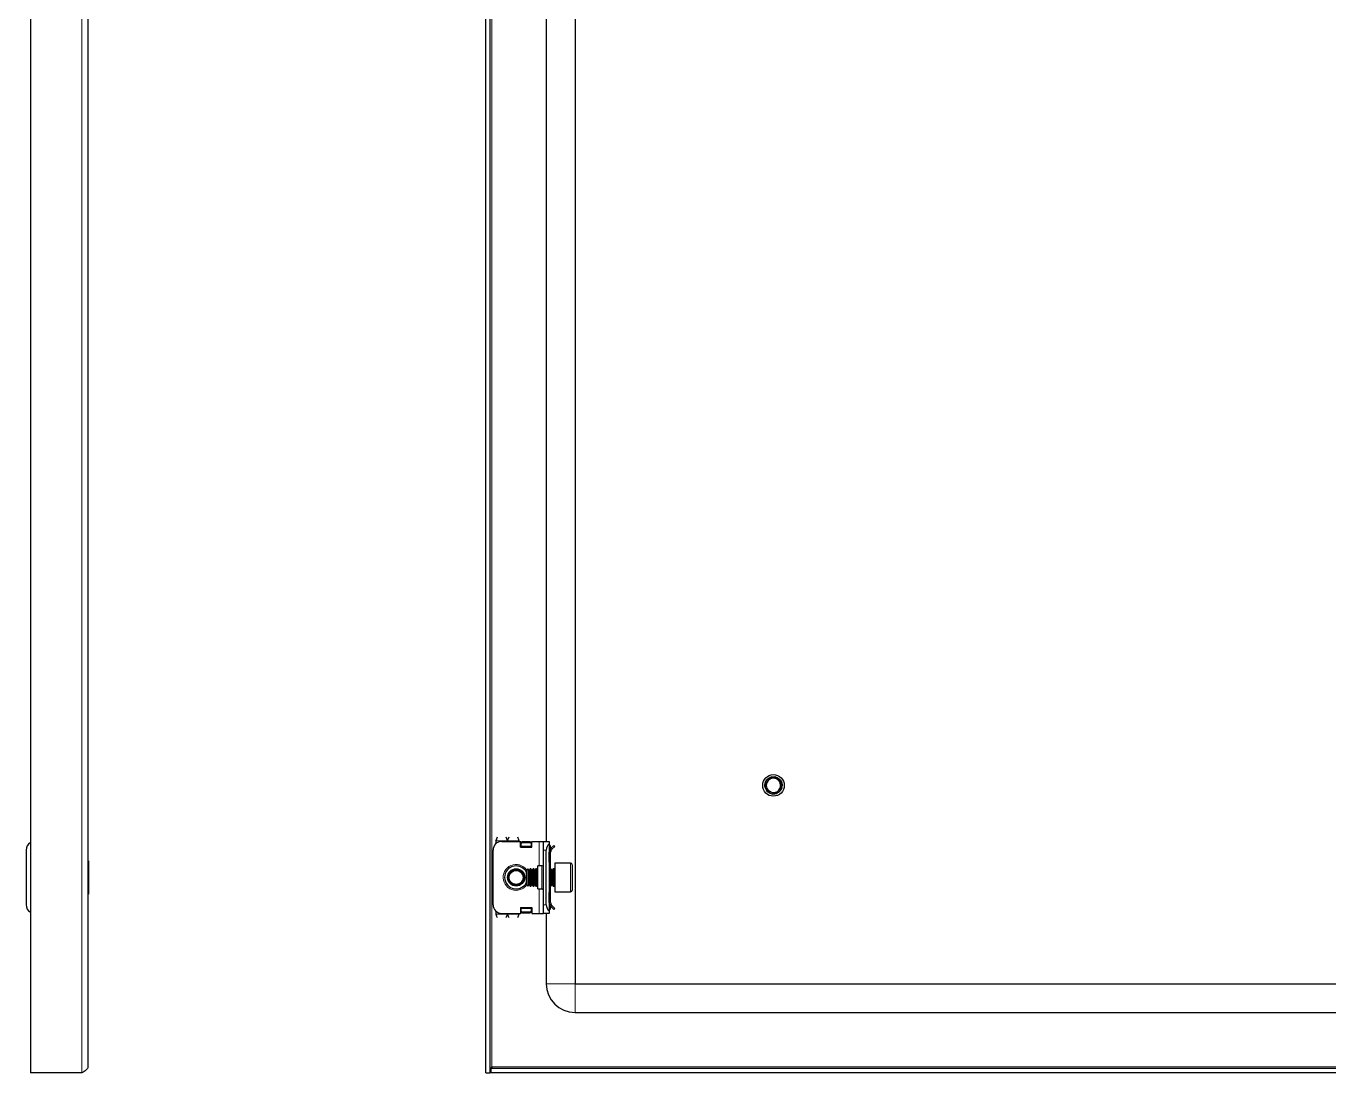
# Model space of a CAD drawing. Header units: millimetres. Extents: x -263 to 1659, y -517 to 1061.
# Drawn here: x 753.1 to 1206.2, y -397.6 to -33.5 of the extents above; entities that cross this region are included whole.
import ezdxf

# ---------------------------------------------------------------- set-up
doc = ezdxf.new("R2010")
doc.units = ezdxf.units.MM

msp = doc.modelspace()

# ---------------------------------------------------------------- linework, layer by layer
at = {"color": 7, "linetype": 'Continuous', "lineweight": 25}
for p, q in [((754.61, 963.42), (754.61, -397.58)), ((774.61, 961.32), (774.61, -395.48)), ((913.04, -397.58), (913.04, 963.42)), ((914.54, -397.58), (914.54, 963.42)), ((944.04, 932.42), (944.04, -366.58)), ((934.04, 270.42), (934.04, -317.08)), ((1010.05, -297.38), (1010.04, -297.43)), ((1010.04, -297.58), (1010.04, -297.58)), ((1010.05, -297.38), (1010.11, -297.07)), ((1010.07, -297.18), (1010.06, -297.23)), ((1010.13, -298.22), (1010.06, -297.95)), ((1010.1, -296.97), (1010.09, -297.02)), ((1010.1, -298.17), (1010.11, -298.22)), ((1010.15, -296.78), (1010.14, -296.83)), ((1010.21, -296.6), (1010.19, -296.64)), ((1010.26, -296.46), (1010.36, -296.28)), ((1010.27, -296.46), (1010.37, -296.28)), ((1010.75, -298.45), (1010.58, -298.04)), ((1010.8, -295.65), (1010.92, -295.46)), ((1011.5, -295), (1011.77, -294.88)), ((1012.06, -294.74), (1012.35, -294.68)), ((1012.44, -294.64), (1012.4, -294.65)), ((1012.59, -294.62), (1012.77, -294.59)), ((1013.58, -294.63), (1013.54, -294.62)), ((1013.76, -294.67), (1013.72, -294.66)), ((1013.94, -294.72), (1013.9, -294.7)), ((1014.12, -294.78), (1014.07, -294.76)), ((1014.47, -294.94), (1014.43, -294.92)), ((1014.47, -294.94), (1014.47, -295.05)), ((1014.47, -294.94), (1014.61, -295.06)), ((1014.65, -295.05), (1014.61, -295.02)), ((1014.82, -295.17), (1014.78, -295.14)), ((1014.82, -295.17), (1015.03, -295.35)), ((1014.98, -295.29), (1014.95, -295.26)), ((1015.13, -295.43), (1015.1, -295.4)), ((1015.27, -295.57), (1015.24, -295.54)), ((1015.86, -296.54), (1015.85, -296.53)), ((1015.96, -298.28), (1015.88, -298.52)), ((1015.91, -296.72), (1015.9, -296.67)), ((1015.91, -298.47), (1015.92, -298.43)), ((1015.96, -296.9), (1015.95, -296.85)), ((1015.96, -298.28), (1015.97, -298.24)), ((1016, -297.08), (1015.99, -297.04)), ((1016, -298.09), (1016.01, -298.04)), ((1016.03, -297.27), (1016.02, -297.22)), ((1016.04, -297.47), (1016.02, -297.71)), ((1016.03, -297.88), (1016.03, -297.83)), ((1016.04, -297.47), (1016.04, -297.42)), ((1016.04, -297.67), (1016.04, -297.62)), ((1010.88, -299.66), (1010.76, -299.53)), ((1010.77, -299.54), (1010.78, -299.56)), ((1010.88, -299.66), (1010.91, -299.7)), ((1011.02, -299.8), (1011.06, -299.83)), ((1011.18, -299.93), (1011.22, -299.96)), ((1011.35, -300.06), (1011.39, -300.08)), ((1012.84, -300.57), (1013.59, -300.51)), ((1013.73, -300.5), (1013.78, -300.49)), ((1013.92, -300.45), (1013.97, -300.43)), ((1014.11, -300.38), (1014.16, -300.36)), ((1014.49, -300.21), (1014.26, -300.29)), ((1014.31, -300.3), (1014.35, -300.28)), ((1014.66, -300.1), (1014.46, -300.22)), ((1014.49, -300.14), (1014.53, -300.18)), ((1014.49, -300.21), (1014.53, -300.18)), ((1014.66, -300.1), (1014.7, -300.08)), ((1015.37, -299.46), (1014.8, -300.01)), ((1015.29, -299.57), (1014.95, -299.9)), ((1015.12, -299.75), (1015.15, -299.72)), ((916.54, -316.83), (916.54, -317.84)), ((918.54, -317.08), (925.04, -317.08)), ((924.54, -316.83), (924.54, -317.08)), ((925.04, -319.08), (925.04, -317.08)), ((925.29, -317.46), (925.79, -317.11)), ((925.79, -317.11), (925.79, -317.46)), ((925.79, -317.11), (928.29, -317.11)), ((928.29, -317.46), (928.29, -317.11)), ((928.29, -317.11), (928.79, -317.46)), ((929.04, -319.08), (929.04, -317.08)), ((929.04, -317.08), (931.54, -317.08)), ((931.54, -317.08), (933.04, -317.08)), ((933.04, -317.08), (935.04, -317.08)), ((933.04, -320.08), (933.04, -317.08)), ((935.04, -317.08), (935.04, -317.84)), ((753.11, -320.08), (753.11, -339.08)), ((915.54, -339.08), (915.54, -320.08)), ((925.24, -317.2), (925.04, -317.2)), ((925.04, -319.08), (929.04, -319.08)), ((925.24, -319.08), (925.24, -317.2)), ((925.79, -317.46), (925.29, -317.81)), ((925.29, -317.81), (925.29, -317.46)), ((925.29, -318.73), (925.29, -317.81)), ((925.29, -319.08), (925.29, -318.73)), ((925.79, -317.46), (928.29, -317.46)), ((928.79, -317.81), (928.29, -317.46)), ((928.79, -317.46), (928.79, -317.81)), ((928.79, -317.81), (928.79, -318.73)), ((928.79, -318.73), (928.79, -319.08)), ((933.04, -339.08), (933.04, -320.08)), ((934.04, -339.08), (934.04, -320.08)), ((935.04, -317.84), (935.04, -341.32)), ((935.04, -318.17), (935.25, -318.37)), ((935.54, -320.83), (935.04, -320.83)), ((935.04, -324.33), (935.04, -320.83)), ((935.54, -319.08), (935.54, -319.54)), ((935.54, -324.33), (935.54, -320.83)), ((935.63, -319.42), (936.6, -318.44)), ((935.98, -319.77), (935.63, -319.42)), ((935.98, -319.77), (936.96, -318.8)), ((936.6, -318.44), (936.96, -318.8)), ((774.86, -323.8), (774.61, -323.8)), ((774.86, -323.8), (774.86, -335.37)), ((932.54, -325.58), (931.04, -325.58)), ((931.04, -333.58), (931.04, -325.58)), ((935.54, -324.33), (935.04, -324.33)), ((935.54, -326.58), (935.54, -324.33)), ((942.44, -324.58), (937.04, -324.58)), ((937.04, -324.58), (937.04, -334.58)), ((943.04, -325.18), (943.04, -333.98)), ((927.6, -326.58), (927.04, -327.14)), ((927.04, -327.14), (927.04, -332.03)), ((927.65, -326.58), (927.6, -326.58)), ((927.6, -326.58), (927.6, -332.58)), ((928.04, -327.14), (927.65, -326.58)), ((927.65, -326.58), (927.65, -332.11)), ((928.43, -326.58), (928.04, -327.14)), ((928.04, -327.14), (928.04, -331.64)), ((928.65, -326.58), (928.43, -326.58)), ((928.43, -326.58), (928.43, -332.11)), ((929.04, -327.14), (928.65, -326.58)), ((928.65, -326.58), (928.65, -332.11)), ((929.43, -326.58), (929.04, -327.14)), ((929.04, -327.14), (929.04, -331.64)), ((929.65, -326.58), (929.43, -326.58)), ((929.43, -326.58), (929.43, -332.11)), ((930.04, -327.14), (929.65, -326.58)), ((929.65, -326.58), (929.65, -332.11)), ((930.43, -326.58), (930.04, -327.14)), ((930.04, -327.14), (930.04, -331.64)), ((930.65, -326.58), (930.43, -326.58)), ((930.43, -326.58), (930.43, -332.11)), ((931.04, -327.14), (930.65, -326.58)), ((930.65, -326.58), (930.65, -332.11)), ((935.43, -326.58), (935.04, -327.14)), ((935.65, -326.58), (935.43, -326.58)), ((935.43, -326.58), (935.43, -332.11)), ((936.04, -327.14), (935.65, -326.58)), ((935.65, -326.58), (935.65, -332.11)), ((936.43, -326.58), (936.04, -327.14)), ((936.04, -327.14), (936.04, -331.64)), ((936.79, -326.58), (936.43, -326.58)), ((936.43, -326.58), (936.43, -332.11)), ((927.04, -332.03), (927.6, -332.58)), ((927.6, -332.58), (927.65, -332.58)), ((927.65, -332.58), (928.04, -332.03)), ((927.65, -332.11), (927.65, -332.58)), ((928.04, -331.64), (928.04, -332.03)), ((928.04, -332.03), (928.43, -332.58)), ((928.43, -332.11), (928.43, -332.58)), ((928.43, -332.58), (928.65, -332.58)), ((928.65, -332.58), (929.04, -332.03)), ((928.65, -332.11), (928.65, -332.58)), ((929.04, -331.64), (929.04, -332.03)), ((929.04, -332.03), (929.43, -332.58)), ((929.43, -332.11), (929.43, -332.58)), ((929.43, -332.58), (929.65, -332.58)), ((929.65, -332.58), (930.04, -332.03)), ((929.65, -332.11), (929.65, -332.58)), ((930.04, -331.64), (930.04, -332.03)), ((930.04, -332.03), (930.43, -332.58)), ((930.43, -332.11), (930.43, -332.58)), ((930.43, -332.58), (930.65, -332.58)), ((930.65, -332.58), (931.04, -332.03)), ((930.65, -332.11), (930.65, -332.58)), ((931.04, -333.58), (932.54, -333.58)), ((935.04, -332.03), (935.43, -332.58)), ((935.04, -334.83), (935.54, -334.83)), ((935.04, -338.33), (935.04, -334.83)), ((935.43, -332.11), (935.43, -332.58)), ((935.43, -332.58), (935.65, -332.58)), ((935.54, -334.83), (935.54, -332.58)), ((935.54, -338.33), (935.54, -334.83)), ((935.65, -332.58), (936.04, -332.03)), ((935.65, -332.11), (935.65, -332.58)), ((936.04, -331.64), (936.04, -332.03)), ((936.04, -332.03), (936.43, -332.58)), ((936.43, -332.11), (936.43, -332.58)), ((936.43, -332.58), (936.79, -332.58)), ((937.04, -334.58), (942.44, -334.58)), ((774.61, -335.37), (774.86, -335.37)), ((933.04, -342.08), (933.04, -339.08)), ((935.54, -338.33), (935.04, -338.33)), ((935.54, -340.08), (935.54, -339.69)), ((935.98, -339.39), (935.63, -339.74)), ((935.63, -339.74), (936.6, -340.72)), ((935.98, -339.39), (936.96, -340.37)), ((916.54, -341.32), (916.54, -342.33)), ((918.54, -342.08), (925.04, -342.08)), ((924.54, -342.08), (924.54, -342.33)), ((925.04, -340.08), (925.04, -342.08)), ((925.04, -340.08), (929.04, -340.08)), ((925.04, -341.96), (925.24, -341.96)), ((925.24, -341.96), (925.24, -340.08)), ((925.29, -340.43), (925.29, -340.08)), ((925.29, -341.35), (925.29, -340.43)), ((925.29, -341.7), (925.29, -341.35)), ((925.29, -341.35), (925.79, -341.7)), ((925.79, -342.06), (925.29, -341.7)), ((925.79, -341.7), (925.79, -342.06)), ((928.29, -341.7), (925.79, -341.7)), ((928.29, -342.06), (925.79, -342.06)), ((928.29, -341.7), (928.79, -341.35)), ((928.29, -342.06), (928.29, -341.7)), ((928.79, -341.7), (928.29, -342.06)), ((928.79, -340.08), (928.79, -340.43)), ((928.79, -340.43), (928.79, -341.35)), ((928.79, -341.35), (928.79, -341.7)), ((929.04, -340.08), (929.04, -342.08)), ((929.04, -342.08), (931.54, -342.08)), ((931.54, -342.08), (933.04, -342.08)), ((935.04, -342.08), (933.04, -342.08)), ((934.04, -342.08), (934.04, -366.58)), ((935.25, -340.79), (935.04, -340.99)), ((935.04, -341.32), (935.04, -342.08)), ((936.6, -340.72), (936.96, -340.37)), ((944.04, -366.58), (1628.04, -366.58)), ((944.04, -376.58), (1628.04, -376.58)), ((772.51, -397.58), (754.61, -397.58)), ((913.04, -397.58), (914.54, -397.58)), ((914.74, -396.08), (914.74, -397.58)), ((1657.34, -396.08), (914.74, -396.08)), ((1657.34, -397.58), (914.74, -397.58)), ((914.9, -396.08), (915.14, -395.48))]:
    msp.add_line(p, q, dxfattribs=at)
at = {"color": 8, "linetype": 'Continuous', "lineweight": 18}
for p, q in [((772.51, 963.42), (772.51, -397.58)), ((915.14, -395.48), (915.14, 961.32)), ((916.54, -316.83), (920.54, -316.83)), ((920.54, -316.83), (924.54, -316.83)), ((931.54, -325.58), (931.54, -317.08)), ((928.79, -318.73), (925.29, -318.73)), ((934.04, -320.08), (933.04, -320.08)), ((935.04, -318.58), (935.25, -318.37)), ((935.04, -319.08), (935.54, -319.08)), ((932.54, -333.58), (932.54, -325.58)), ((942.44, -334.58), (942.44, -324.58)), ((936.79, -327.96), (936.79, -326.58)), ((936.79, -332.58), (936.79, -327.96)), ((931.54, -342.08), (931.54, -333.58)), ((933.04, -339.08), (934.04, -339.08)), ((916.54, -342.33), (920.54, -342.33)), ((924.54, -342.33), (920.54, -342.33)), ((925.29, -340.43), (928.79, -340.43)), ((935.04, -340.08), (935.54, -340.08)), ((935.04, -340.58), (935.25, -340.79)), ((944.04, -366.58), (934.04, -366.58)), ((944.04, -366.58), (944.04, -376.58)), ((1656.94, -395.48), (915.14, -395.48))]:
    msp.add_line(p, q, dxfattribs=at)
at = {"color": 7, "linetype": 'Continuous', "lineweight": 25}
for centre, radius in [((1013.04, -297.58), 3.75), ((923.54, -329.58), 3), ((923.54, -329.58), 2.76), ((923.54, -329.58), 2.45)]:
    msp.add_circle(centre, radius, dxfattribs=at)
for centre, radius, start, end in [((1013.04, -297.58), 3, 180, 220.7437), ((1013.04, -297.58), 2.5, 168.5944, 190.5165), ((1013.04, -297.58), 2.5, 108.5944, 168.5944), ((1013.04, -297.58), 2.5, 48.5944, 108.5944), ((1013.04, -297.58), 2.5, 288.5944, 348.5944), ((1013.04, -297.58), 2.5, 348.5944, 48.5944), ((1013.04, -297.58), 3, 239.9286, 266.2193), ((1013.04, -297.58), 2.5, 255.8881, 288.5944), ((918.54, -320.08), 3, 90, 180), ((756.11, -320.08), 3, 120, 180), ((937.04, -320.08), 3, 131.8103, 180), ((934.54, -319.08), 1, 360, 45), ((923.54, -329.58), 4, 90, 331.045), ((923.54, -329.58), 4, 28.955, 90), ((932.54, -325.08), 0.5, 270, 360), ((942.44, -325.18), 0.6, 0, 90), ((936.79, -326.33), 0.25, 270, 0), ((932.54, -334.08), 0.5, 0, 90), ((936.79, -332.83), 0.25, 360, 90), ((942.44, -333.98), 0.6, 270, 360), ((756.11, -339.08), 3, 180, 240), ((918.54, -339.08), 3, 180, 270), ((937.04, -339.08), 3, 180, 228.1897), ((934.54, -340.08), 1, 315, 360), ((944.04, -366.58), 10, 180, 270)]:
    msp.add_arc(centre, radius, start, end, dxfattribs=at)
at = {"color": 8, "linetype": 'Continuous', "lineweight": 18}
for start, end in [(35.4622, 270), (270, 324.5378)]:
    msp.add_arc((923.54, -329.58), 4.5, start, end, dxfattribs=at)
at = {"color": 7, "linetype": 'Continuous', "lineweight": 25}
for points, knots in [([(1010.53, -297.29), (1010.53, -297.31), (1010.51, -297.34), (1010.47, -297.39), (1010.41, -297.44), (1010.35, -297.49), (1010.27, -297.54), (1010.19, -297.56), (1010.11, -297.58), (1010.06, -297.58), (1010.04, -297.58)], [0, 0, 0, 0, 0.060221, 0.18113, 0.301988, 0.42281, 0.589437, 0.75603, 0.87711, 1, 1, 1, 1]), ([(1010.04, -297.59), (1010.04, -297.54), (1010.04, -297.46), (1010.05, -297.38), (1010.06, -297.36)], [0, 0, 0, 0, 0.659859, 1, 1, 1, 1]), ([(1010.4, -297.45), (1010.37, -297.44), (1010.31, -297.42), (1010.22, -297.41), (1010.13, -297.41), (1010.07, -297.43), (1010.04, -297.43)], [0, 0, 0, 0, 0.237597, 0.516729, 0.755527, 1, 1, 1, 1]), ([(1010.04, -297.59), (1010.07, -297.57), (1010.13, -297.54), (1010.23, -297.51), (1010.29, -297.51), (1010.31, -297.51)], [0, 0, 0, 0, 0.371226, 0.708872, 1, 1, 1, 1]), ([(1010.97, -299.36), (1010.95, -299.34), (1010.7, -299.12), (1010.36, -298.66), (1010.11, -298.05), (1010.06, -297.7), (1010.04, -297.58)], [0, 0, 0, 0, 0.050685, 0.485619, 0.826643, 1, 1, 1, 1]), ([(1010.05, -297.38), (1010.08, -297.37), (1010.14, -297.34), (1010.24, -297.32), (1010.33, -297.32), (1010.41, -297.34), (1010.46, -297.36), (1010.48, -297.37)], [0, 0, 0, 0, 0.235039, 0.445532, 0.651268, 0.847853, 1, 1, 1, 1]), ([(1010.51, -297.34), (1010.48, -297.32), (1010.43, -297.28), (1010.34, -297.24), (1010.24, -297.22), (1010.15, -297.21), (1010.09, -297.22), (1010.06, -297.23)], [0, 0, 0, 0, 0.189173, 0.404697, 0.62022, 0.807935, 1, 1, 1, 1]), ([(1010.07, -297.18), (1010.1, -297.17), (1010.17, -297.14), (1010.26, -297.14), (1010.35, -297.15), (1010.44, -297.17), (1010.5, -297.2), (1010.53, -297.23), (1010.54, -297.24)], [0, 0, 0, 0, 0.214065, 0.402363, 0.585629, 0.760234, 0.923894, 1, 1, 1, 1]), ([(1010.1, -298.17), (1010.09, -298.13), (1010.08, -298.07), (1010.08, -298), (1010.08, -297.98)], [0, 0, 0, 0, 0.6219313, 1, 1, 1, 1]), ([(1010.56, -297.23), (1010.55, -297.22), (1010.52, -297.18), (1010.46, -297.13), (1010.38, -297.08), (1010.28, -297.04), (1010.19, -297.02), (1010.13, -297.02), (1010.09, -297.02)], [0, 0, 0, 0, 0.069872, 0.258455, 0.446951, 0.635422, 0.81547, 1, 1, 1, 1]), ([(1010.1, -296.97), (1010.11, -296.92), (1010.13, -296.84), (1010.16, -296.77), (1010.17, -296.74)], [0, 0, 0, 0, 0.657988, 1, 1, 1, 1]), ([(1010.1, -296.97), (1010.14, -296.97), (1010.2, -296.96), (1010.3, -296.96), (1010.38, -296.98), (1010.46, -297.02), (1010.52, -297.06), (1010.55, -297.1), (1010.56, -297.11)], [0, 0, 0, 0, 0.208898, 0.388587, 0.562428, 0.727295, 0.881578, 1, 1, 1, 1]), ([(1010.57, -297.08), (1010.55, -297.06), (1010.52, -297.02), (1010.46, -296.96), (1010.39, -296.91), (1010.31, -296.87), (1010.23, -296.84), (1010.17, -296.83), (1010.14, -296.83)], [0, 0, 0, 0, 0.137266, 0.30795, 0.478578, 0.649185, 0.822833, 1, 1, 1, 1]), ([(1010.15, -296.78), (1010.18, -296.78), (1010.24, -296.78), (1010.33, -296.79), (1010.41, -296.82), (1010.47, -296.87), (1010.53, -296.92), (1010.57, -296.97), (1010.59, -297.01), (1010.6, -297.03)], [0, 0, 0, 0, 0.165667, 0.330522, 0.488809, 0.638525, 0.778629, 0.909213, 1, 1, 1, 1]), ([(1010.57, -296.94), (1010.56, -296.93), (1010.54, -296.89), (1010.49, -296.82), (1010.42, -296.75), (1010.34, -296.7), (1010.27, -296.66), (1010.22, -296.65), (1010.19, -296.64)], [0, 0, 0, 0, 0.076151, 0.276704, 0.47712, 0.677473, 0.837574, 1, 1, 1, 1]), ([(1010.21, -296.6), (1010.41, -296.18), (1010.73, -295.53), (1011.32, -295.13), (1011.52, -295)], [0, 0, 0, 0, 0.657042, 1, 1, 1, 1]), ([(1010.21, -296.6), (1010.23, -296.6), (1010.29, -296.61), (1010.37, -296.64), (1010.44, -296.68), (1010.5, -296.74), (1010.54, -296.8), (1010.58, -296.86), (1010.6, -296.91), (1010.6, -296.95), (1010.6, -296.96)], [0, 0, 0, 0, 0.154027, 0.307095, 0.452862, 0.590123, 0.718565, 0.838856, 0.95247, 1, 1, 1, 1]), ([(1010.28, -296.47), (1010.29, -296.41), (1010.33, -296.28), (1010.39, -296.17), (1010.43, -296.11)], [0, 0, 0, 0, 0.462482, 1, 1, 1, 1]), ([(1010.41, -296.19), (1010.44, -296.12), (1010.52, -295.91), (1010.68, -295.75), (1010.79, -295.64)], [0, 0, 0, 0, 0.3337892, 1, 1, 1, 1]), ([(1010.49, -296.06), (1010.51, -296.01), (1010.61, -295.71), (1010.86, -295.5), (1011.06, -295.32)], [0, 0, 0, 0, 0.171865, 1, 1, 1, 1]), ([(1010.53, -297.25), (1010.53, -297.36), (1010.51, -297.62), (1010.56, -297.88), (1010.58, -298.04)], [0, 0, 0, 0, 0.408521, 1, 1, 1, 1]), ([(1010.59, -297.09), (1010.59, -297.1), (1010.58, -297.14), (1010.56, -297.2), (1010.54, -297.24), (1010.53, -297.25)], [0, 0, 0, 0, 0.157682, 0.8030401, 1, 1, 1, 1]), ([(1011.88, -295.22), (1011.82, -295.26), (1011.5, -295.44), (1011, -295.91), (1010.69, -296.49), (1010.61, -296.83), (1010.59, -296.89)], [0, 0, 0, 0, 0.104785, 0.513079, 0.918136, 1, 1, 1, 1]), ([(1010.59, -296.89), (1010.6, -296.93), (1010.61, -296.99), (1010.6, -297.06), (1010.59, -297.09)], [0, 0, 0, 0, 0.544473, 1, 1, 1, 1]), ([(1010.77, -295.62), (1010.77, -295.62), (1010.75, -295.64), (1010.74, -295.66), (1010.73, -295.67)], [0, 0, 0, 0, 0.296796, 1, 1, 1, 1]), ([(1012.03, -299.81), (1011.96, -299.78), (1011.64, -299.62), (1011.13, -299.2), (1010.88, -298.7), (1010.75, -298.45)], [0, 0, 0, 0, 0.130652, 0.560007, 1, 1, 1, 1]), ([(1010.9, -295.48), (1010.89, -295.49), (1010.88, -295.5), (1010.87, -295.51), (1010.87, -295.51)], [0, 0, 0, 0, 0.4842322, 1, 1, 1, 1]), ([(1011.03, -295.35), (1011.03, -295.36), (1011.02, -295.37), (1011.01, -295.38), (1011, -295.38)], [0, 0, 0, 0, 0.485158, 1, 1, 1, 1]), ([(1011.18, -295.23), (1011.17, -295.23), (1011.16, -295.24), (1011.15, -295.25), (1011.14, -295.26)], [0, 0, 0, 0, 0.484546, 1, 1, 1, 1]), ([(1011.34, -295.11), (1011.33, -295.12), (1011.32, -295.13), (1011.3, -295.14), (1011.3, -295.14)], [0, 0, 0, 0, 0.482687, 1, 1, 1, 1]), ([(1011.34, -295.11), (1011.35, -295.1), (1011.4, -295.07), (1011.45, -295.05), (1011.5, -295.03)], [0, 0, 0, 0, 0.230751, 1, 1, 1, 1]), ([(1011.5, -295), (1011.5, -295.01), (1011.48, -295.02), (1011.47, -295.03), (1011.46, -295.03)], [0, 0, 0, 0, 0.4801941, 1, 1, 1, 1]), ([(1011.5, -295), (1011.54, -295.02), (1011.6, -295.06), (1011.67, -295.13), (1011.7, -295.18), (1011.72, -295.2)], [0, 0, 0, 0, 0.3628583, 0.6934345, 1, 1, 1, 1]), ([(1011.86, -295.27), (1011.85, -295.26), (1011.81, -295.25), (1011.74, -295.22), (1011.67, -295.17), (1011.58, -295.1), (1011.54, -295.03), (1011.52, -295)], [0, 0, 0, 0, 0.084477, 0.253367, 0.470159, 0.686909, 1, 1, 1, 1]), ([(1011.68, -294.91), (1011.68, -294.91), (1011.66, -294.92), (1011.65, -294.92), (1011.64, -294.93)], [0, 0, 0, 0, 0.477867, 1, 1, 1, 1]), ([(1011.8, -295.21), (1011.79, -295.19), (1011.78, -295.14), (1011.75, -295.07), (1011.7, -294.99), (1011.66, -294.95), (1011.64, -294.93)], [0, 0, 0, 0, 0.154183, 0.462567, 0.728091, 1, 1, 1, 1]), ([(1011.68, -294.91), (1011.71, -294.93), (1011.77, -294.97), (1011.84, -295.04), (1011.88, -295.12), (1011.91, -295.18), (1011.91, -295.22), (1011.92, -295.23)], [0, 0, 0, 0, 0.260762, 0.494805, 0.723794, 0.94279, 1, 1, 1, 1]), ([(1011.87, -294.82), (1011.86, -294.82), (1011.85, -294.83), (1011.83, -294.83), (1011.83, -294.84)], [0, 0, 0, 0, 0.476486, 1, 1, 1, 1]), ([(1011.96, -295.23), (1011.96, -295.22), (1011.97, -295.16), (1011.95, -295.08), (1011.92, -294.99), (1011.88, -294.91), (1011.84, -294.86), (1011.83, -294.84)], [0, 0, 0, 0, 0.114393, 0.350182, 0.585971, 0.790611, 1, 1, 1, 1]), ([(1011.87, -294.82), (1011.89, -294.81), (1011.95, -294.78), (1012.02, -294.77), (1012.07, -294.76)], [0, 0, 0, 0, 0.301025, 1, 1, 1, 1]), ([(1011.87, -294.82), (1011.9, -294.84), (1011.95, -294.89), (1012.01, -294.97), (1012.05, -295.05), (1012.07, -295.13), (1012.07, -295.2), (1012.07, -295.23), (1012.06, -295.24)], [0, 0, 0, 0, 0.218347, 0.41099, 0.598711, 0.777744, 0.945667, 1, 1, 1, 1]), ([(1012.24, -295.21), (1012.23, -295.21), (1012.18, -295.23), (1012.1, -295.24), (1012.01, -295.24), (1011.94, -295.23), (1011.89, -295.22), (1011.88, -295.22)], [0, 0, 0, 0, 0.099011, 0.388276, 0.61301, 0.895384, 1, 1, 1, 1]), ([(1012.06, -294.74), (1012.06, -294.75), (1012.04, -294.75), (1012.03, -294.76), (1012.02, -294.76)], [0, 0, 0, 0, 0.4765794, 1, 1, 1, 1]), ([(1012.09, -295.24), (1012.09, -295.24), (1012.11, -295.2), (1012.12, -295.13), (1012.12, -295.03), (1012.1, -294.93), (1012.07, -294.84), (1012.03, -294.79), (1012.02, -294.76)], [0, 0, 0, 0, 0.019058, 0.219488, 0.419831, 0.620151, 0.807785, 1, 1, 1, 1]), ([(1012.06, -294.74), (1012.09, -294.77), (1012.13, -294.82), (1012.18, -294.91), (1012.2, -294.99), (1012.21, -295.07), (1012.21, -295.14), (1012.2, -295.18), (1012.19, -295.2)], [0, 0, 0, 0, 0.213002, 0.396975, 0.575181, 0.744364, 0.902779, 1, 1, 1, 1]), ([(1012.26, -294.69), (1012.25, -294.69), (1012.23, -294.69), (1012.22, -294.7), (1012.21, -294.7)], [0, 0, 0, 0, 0.4789775, 1, 1, 1, 1]), ([(1012.22, -295.2), (1012.23, -295.17), (1012.25, -295.12), (1012.27, -295.03), (1012.27, -294.94), (1012.26, -294.83), (1012.23, -294.75), (1012.21, -294.7)], [0, 0, 0, 0, 0.147065, 0.321231, 0.495346, 0.669443, 1, 1, 1, 1]), ([(1012.51, -294.98), (1012.5, -294.99), (1012.48, -295.04), (1012.42, -295.12), (1012.33, -295.18), (1012.27, -295.2), (1012.24, -295.21)], [0, 0, 0, 0, 0.153621, 0.528305, 0.811762, 1, 1, 1, 1]), ([(1012.26, -294.69), (1012.28, -294.71), (1012.31, -294.77), (1012.34, -294.86), (1012.36, -294.94), (1012.35, -295.02), (1012.33, -295.1), (1012.31, -295.15), (1012.29, -295.18), (1012.28, -295.19)], [0, 0, 0, 0, 0.195461, 0.359649, 0.517607, 0.666788, 0.806268, 0.936243, 1, 1, 1, 1]), ([(1012.33, -295.14), (1012.33, -295.14), (1012.37, -295.1), (1012.4, -295.01), (1012.42, -294.9), (1012.43, -294.81), (1012.42, -294.73), (1012.41, -294.68), (1012.4, -294.65)], [0, 0, 0, 0, 0.001313, 0.309582, 0.493731, 0.677835, 0.837663, 1, 1, 1, 1]), ([(1012.44, -294.64), (1012.45, -294.67), (1012.48, -294.72), (1012.49, -294.8), (1012.5, -294.89), (1012.48, -294.96), (1012.45, -295.05), (1012.4, -295.11), (1012.37, -295.14)], [0, 0, 0, 0, 0.162579, 0.32416, 0.478216, 0.623372, 0.759205, 1, 1, 1, 1]), ([(1012.37, -295.15), (1012.39, -295.13), (1012.44, -295.09), (1012.48, -295.03), (1012.5, -294.99), (1012.51, -294.98)], [0, 0, 0, 0, 0.41332, 0.833507, 1, 1, 1, 1]), ([(1012.44, -294.64), (1012.47, -294.64), (1012.79, -294.57), (1013.43, -294.56), (1014.09, -294.75), (1014.43, -294.92), (1014.49, -294.95)], [0, 0, 0, 0, 0.044285, 0.46488, 0.894202, 1, 1, 1, 1]), ([(1014.49, -295.26), (1014.43, -295.23), (1014.1, -295.05), (1013.43, -294.87), (1012.81, -294.91), (1012.51, -294.98), (1012.51, -294.98)], [0, 0, 0, 0, 0.102158, 0.551599, 0.99962, 1, 1, 1, 1]), ([(1012.87, -294.61), (1012.94, -294.6), (1013.11, -294.57), (1013.28, -294.59), (1013.38, -294.6)], [0, 0, 0, 0, 0.399625, 1, 1, 1, 1]), ([(1013.53, -294.64), (1013.59, -294.64), (1013.74, -294.65), (1013.88, -294.7), (1013.97, -294.73)], [0, 0, 0, 0, 0.3533163, 1, 1, 1, 1]), ([(1014.41, -295.24), (1014.41, -295.23), (1014.41, -295.2), (1014.42, -295.13), (1014.44, -295.04), (1014.47, -294.98), (1014.49, -294.95)], [0, 0, 0, 0, 0.058255, 0.305509, 0.64716, 1, 1, 1, 1]), ([(1014.49, -295.26), (1014.51, -295.24), (1014.55, -295.19), (1014.59, -295.11), (1014.6, -295.05), (1014.61, -295.02)], [0, 0, 0, 0, 0.351509, 0.671861, 1, 1, 1, 1]), ([(1014.69, -295.71), (1014.69, -295.7), (1014.65, -295.66), (1014.6, -295.6), (1014.55, -295.52), (1014.52, -295.43), (1014.49, -295.34), (1014.49, -295.29), (1014.49, -295.26)], [0, 0, 0, 0, 0.066273, 0.267344, 0.423096, 0.618734, 0.814089, 1, 1, 1, 1]), ([(1014.5, -300.13), (1014.58, -300.08), (1014.93, -299.85), (1015.42, -299.35), (1015.64, -298.79), (1015.74, -298.55)], [0, 0, 0, 0, 0.128781, 0.613629, 1, 1, 1, 1]), ([(1014.65, -295.05), (1014.65, -295.08), (1014.64, -295.15), (1014.61, -295.25), (1014.57, -295.33), (1014.53, -295.38), (1014.51, -295.4), (1014.51, -295.4)], [0, 0, 0, 0, 0.275174, 0.5228455, 0.7652252, 0.9970202, 1, 1, 1, 1]), ([(1014.52, -295.45), (1014.54, -295.44), (1014.58, -295.42), (1014.64, -295.37), (1014.7, -295.3), (1014.75, -295.22), (1014.77, -295.16), (1014.78, -295.14)], [0, 0, 0, 0, 0.084965, 0.329338, 0.573716, 0.784411, 1, 1, 1, 1]), ([(1014.82, -295.17), (1014.82, -295.2), (1014.8, -295.27), (1014.76, -295.36), (1014.71, -295.43), (1014.65, -295.49), (1014.6, -295.53), (1014.57, -295.54), (1014.57, -295.55)], [0, 0, 0, 0, 0.222831, 0.420099, 0.612409, 0.79585, 0.967895, 1, 1, 1, 1]), ([(1014.58, -295.57), (1014.59, -295.57), (1014.62, -295.57), (1014.68, -295.54), (1014.77, -295.48), (1014.84, -295.42), (1014.9, -295.35), (1014.93, -295.29), (1014.95, -295.26)], [0, 0, 0, 0, 0.002693, 0.20821, 0.413641, 0.619057, 0.807274, 1, 1, 1, 1]), ([(1015.91, -298.47), (1015.76, -298.81), (1015.49, -299.47), (1014.92, -299.91), (1014.64, -300.12)], [0, 0, 0, 0, 0.513722, 1, 1, 1, 1]), ([(1014.98, -295.29), (1014.97, -295.33), (1014.95, -295.39), (1014.9, -295.48), (1014.85, -295.54), (1014.78, -295.59), (1014.72, -295.63), (1014.69, -295.63), (1014.67, -295.63)], [0, 0, 0, 0, 0.219212, 0.409339, 0.593597, 0.768568, 0.932394, 1, 1, 1, 1]), ([(1014.68, -295.66), (1014.72, -295.65), (1014.78, -295.64), (1014.88, -295.6), (1014.96, -295.55), (1015.04, -295.48), (1015.08, -295.43), (1015.1, -295.4)], [0, 0, 0, 0, 0.190996, 0.383798, 0.576553, 0.78528, 1, 1, 1, 1]), ([(1015.14, -295.78), (1015.14, -295.79), (1015.11, -295.8), (1015.06, -295.82), (1014.97, -295.83), (1014.87, -295.81), (1014.76, -295.76), (1014.71, -295.72), (1014.69, -295.71)], [0, 0, 0, 0, 0.0458661, 0.2307436, 0.3874614, 0.6582461, 0.861978, 1, 1, 1, 1]), ([(1015.13, -295.43), (1015.12, -295.46), (1015.09, -295.52), (1015.03, -295.59), (1014.97, -295.65), (1014.89, -295.69), (1014.83, -295.72), (1014.78, -295.71), (1014.76, -295.71)], [0, 0, 0, 0, 0.211659, 0.390361, 0.562352, 0.724819, 0.876696, 1, 1, 1, 1]), ([(1014.77, -295.73), (1014.78, -295.74), (1014.85, -295.74), (1014.95, -295.72), (1015.06, -295.68), (1015.15, -295.62), (1015.21, -295.57), (1015.24, -295.54)], [0, 0, 0, 0, 0.046579, 0.362688, 0.551736, 0.740753, 1, 1, 1, 1]), ([(1014.78, -295.77), (1014.81, -295.78), (1014.87, -295.8), (1014.96, -295.81), (1015.06, -295.81), (1015.11, -295.79), (1015.14, -295.78)], [0, 0, 0, 0, 0.251795, 0.502165, 0.752314, 1, 1, 1, 1]), ([(1015.27, -295.57), (1015.25, -295.59), (1015.22, -295.64), (1015.15, -295.7), (1015.08, -295.74), (1015.01, -295.77), (1014.94, -295.79), (1014.87, -295.79), (1014.84, -295.78), (1014.82, -295.78)], [0, 0, 0, 0, 0.169226, 0.337427, 0.497935, 0.649179, 0.790582, 0.922688, 1, 1, 1, 1]), ([(1015.88, -297.62), (1015.87, -297.55), (1015.86, -297.15), (1015.68, -296.48), (1015.31, -296.01), (1015.14, -295.78)], [0, 0, 0, 0, 0.108003, 0.585763, 1, 1, 1, 1]), ([(1015.27, -295.57), (1015.39, -295.72), (1015.67, -296.07), (1015.96, -296.73), (1016.01, -297.24), (1016.04, -297.49)], [0, 0, 0, 0, 0.274163, 0.639603, 1, 1, 1, 1]), ([(1015.35, -295.7), (1015.39, -295.74), (1015.53, -295.87), (1015.62, -296.05), (1015.69, -296.17)], [0, 0, 0, 0, 0.288707, 1, 1, 1, 1]), ([(1015.47, -298.15), (1015.48, -298.18), (1015.49, -298.24), (1015.53, -298.33), (1015.58, -298.4), (1015.64, -298.47), (1015.69, -298.52), (1015.73, -298.54), (1015.74, -298.55)], [0, 0, 0, 0, 0.182737, 0.363423, 0.543947, 0.724373, 0.904747, 1, 1, 1, 1]), ([(1015.74, -298.55), (1015.74, -298.55), (1015.71, -298.54), (1015.66, -298.51), (1015.59, -298.46), (1015.55, -298.41), (1015.51, -298.33), (1015.48, -298.23), (1015.48, -298.13), (1015.49, -298.08), (1015.49, -298.07)], [0, 0, 0, 0, 0.022761, 0.192243, 0.346896, 0.477535, 0.588677, 0.783334, 0.968624, 1, 1, 1, 1]), ([(1015.91, -298.47), (1015.88, -298.47), (1015.82, -298.47), (1015.73, -298.45), (1015.66, -298.41), (1015.6, -298.36), (1015.54, -298.31), (1015.51, -298.24), (1015.48, -298.2), (1015.48, -298.17), (1015.48, -298.17)], [0, 0, 0, 0, 0.159812, 0.318711, 0.470648, 0.614013, 0.748131, 0.873387, 0.991083, 1, 1, 1, 1]), ([(1015.49, -298.07), (1015.5, -298.05), (1015.52, -297.97), (1015.57, -297.87), (1015.64, -297.78), (1015.71, -297.72), (1015.78, -297.67), (1015.83, -297.64), (1015.87, -297.62), (1015.88, -297.62)], [0, 0, 0, 0, 0.125166, 0.336769, 0.488675, 0.640371, 0.791962, 0.943503, 1, 1, 1, 1]), ([(1015.5, -298.12), (1015.51, -298.14), (1015.53, -298.18), (1015.59, -298.25), (1015.66, -298.32), (1015.74, -298.37), (1015.83, -298.41), (1015.89, -298.42), (1015.92, -298.43)], [0, 0, 0, 0, 0.112687, 0.266978, 0.464332, 0.661607, 0.829157, 1, 1, 1, 1]), ([(1015.96, -298.28), (1015.92, -298.29), (1015.86, -298.3), (1015.76, -298.28), (1015.68, -298.26), (1015.61, -298.22), (1015.55, -298.17), (1015.52, -298.13), (1015.51, -298.11)], [0, 0, 0, 0, 0.207037, 0.38272, 0.55212, 0.712365, 0.86221, 1, 1, 1, 1]), ([(1016, -298.09), (1015.96, -298.09), (1015.9, -298.11), (1015.8, -298.11), (1015.71, -298.1), (1015.64, -298.07), (1015.57, -298.03), (1015.54, -298), (1015.52, -297.98)], [0, 0, 0, 0, 0.2058107, 0.3849601, 0.558827, 0.7241205, 0.8789337, 1, 1, 1, 1]), ([(1015.54, -298.03), (1015.56, -298.05), (1015.6, -298.1), (1015.68, -298.16), (1015.77, -298.2), (1015.87, -298.23), (1015.93, -298.24), (1015.97, -298.24)], [0, 0, 0, 0, 0.183111, 0.381533, 0.579913, 0.787111, 1, 1, 1, 1]), ([(1015.56, -297.9), (1015.59, -297.92), (1015.64, -297.96), (1015.73, -298), (1015.82, -298.03), (1015.92, -298.04), (1015.98, -298.04), (1016.01, -298.04)], [0, 0, 0, 0, 0.19243, 0.403622, 0.614801, 0.805152, 1, 1, 1, 1]), ([(1016.03, -297.88), (1015.99, -297.89), (1015.93, -297.92), (1015.83, -297.93), (1015.74, -297.93), (1015.66, -297.91), (1015.6, -297.89), (1015.58, -297.87), (1015.58, -297.87)], [0, 0, 0, 0, 0.227908, 0.430276, 0.627707, 0.816134, 0.99284, 1, 1, 1, 1]), ([(1015.65, -297.78), (1015.65, -297.78), (1015.69, -297.81), (1015.76, -297.83), (1015.85, -297.85), (1015.94, -297.85), (1016, -297.84), (1016.03, -297.83)], [0, 0, 0, 0, 0.0501556, 0.3045132, 0.5588802, 0.7769031, 1, 1, 1, 1]), ([(1016.04, -297.67), (1016.01, -297.69), (1015.95, -297.72), (1015.85, -297.74), (1015.76, -297.75), (1015.71, -297.74), (1015.69, -297.74)], [0, 0, 0, 0, 0.293779, 0.558982, 0.818494, 1, 1, 1, 1]), ([(1015.78, -296.36), (1015.78, -296.36), (1015.85, -296.47), (1015.89, -296.61), (1015.92, -296.74)], [0, 0, 0, 0, 0.025928, 1, 1, 1, 1]), ([(1015.82, -297.65), (1015.83, -297.65), (1015.88, -297.66), (1015.96, -297.65), (1016.01, -297.63), (1016.04, -297.62)], [0, 0, 0, 0, 0.236131, 0.613435, 1, 1, 1, 1]), ([(1015.93, -296.84), (1015.95, -296.88), (1016.01, -297.03), (1016.02, -297.19), (1016.03, -297.31)], [0, 0, 0, 0, 0.2829098, 1, 1, 1, 1]), ([(1010.77, -299.54), (1010.78, -299.51), (1010.82, -299.47), (1010.88, -299.41), (1010.93, -299.38), (1010.97, -299.36), (1010.97, -299.36)], [0, 0, 0, 0, 0.315056, 0.630194, 0.945514, 1, 1, 1, 1]), ([(1011.33, -299.41), (1011.3, -299.4), (1011.24, -299.39), (1011.16, -299.39), (1011.08, -299.4), (1011, -299.42), (1010.89, -299.47), (1010.82, -299.52), (1010.78, -299.56)], [0, 0, 0, 0, 0.149407, 0.278563, 0.407661, 0.536722, 0.727045, 1, 1, 1, 1]), ([(1010.88, -299.66), (1010.89, -299.64), (1010.92, -299.58), (1010.98, -299.52), (1011.05, -299.47), (1011.12, -299.43), (1011.2, -299.41), (1011.27, -299.4), (1011.32, -299.41), (1011.35, -299.42)], [0, 0, 0, 0, 0.159446, 0.318034, 0.469983, 0.61348, 0.747649, 0.872856, 1, 1, 1, 1]), ([(1011.39, -299.46), (1011.39, -299.46), (1011.36, -299.46), (1011.29, -299.47), (1011.2, -299.49), (1011.12, -299.52), (1011.05, -299.56), (1010.97, -299.62), (1010.93, -299.67), (1010.91, -299.7)], [0, 0, 0, 0, 0.018281, 0.175639, 0.332896, 0.490097, 0.647274, 0.821632, 1, 1, 1, 1]), ([(1010.97, -299.36), (1010.99, -299.36), (1011.03, -299.35), (1011.12, -299.34), (1011.22, -299.35), (1011.31, -299.39), (1011.39, -299.44), (1011.47, -299.53), (1011.54, -299.64), (1011.56, -299.73), (1011.58, -299.77)], [0, 0, 0, 0, 0.073646, 0.169563, 0.351373, 0.438893, 0.519676, 0.682906, 0.8512, 1, 1, 1, 1]), ([(1011.02, -299.8), (1011.04, -299.77), (1011.06, -299.7), (1011.11, -299.63), (1011.17, -299.56), (1011.24, -299.52), (1011.32, -299.49), (1011.37, -299.47), (1011.4, -299.47), (1011.41, -299.47)], [0, 0, 0, 0, 0.198035, 0.367663, 0.531495, 0.686664, 0.831818, 0.981917, 1, 1, 1, 1]), ([(1011.47, -299.54), (1011.46, -299.54), (1011.42, -299.55), (1011.34, -299.57), (1011.25, -299.62), (1011.18, -299.68), (1011.11, -299.75), (1011.08, -299.8), (1011.06, -299.83)], [0, 0, 0, 0, 0.0505, 0.241124, 0.431653, 0.622154, 0.808692, 1, 1, 1, 1]), ([(1011.18, -299.93), (1011.19, -299.9), (1011.2, -299.83), (1011.25, -299.74), (1011.3, -299.67), (1011.36, -299.62), (1011.42, -299.58), (1011.47, -299.57), (1011.49, -299.56)], [0, 0, 0, 0, 0.209239, 0.392702, 0.571062, 0.740844, 0.899958, 1, 1, 1, 1]), ([(1011.53, -299.64), (1011.51, -299.66), (1011.45, -299.68), (1011.37, -299.74), (1011.31, -299.8), (1011.25, -299.88), (1011.23, -299.94), (1011.22, -299.96)], [0, 0, 0, 0, 0.172104, 0.391099, 0.610089, 0.802801, 1, 1, 1, 1]), ([(1011.35, -300.06), (1011.35, -300.02), (1011.36, -299.95), (1011.39, -299.86), (1011.44, -299.78), (1011.49, -299.72), (1011.53, -299.69), (1011.55, -299.68)], [0, 0, 0, 0, 0.240212, 0.454711, 0.664287, 0.864517, 1, 1, 1, 1]), ([(1011.58, -299.79), (1011.56, -299.81), (1011.51, -299.85), (1011.46, -299.92), (1011.41, -300), (1011.4, -300.06), (1011.39, -300.08)], [0, 0, 0, 0, 0.228254, 0.510351, 0.752319, 1, 1, 1, 1]), ([(1011.52, -300.17), (1011.52, -300.13), (1011.52, -300.06), (1011.55, -299.96), (1011.57, -299.91), (1011.59, -299.88), (1011.59, -299.88)], [0, 0, 0, 0, 0.3571393, 0.6809788, 0.9981828, 1, 1, 1, 1]), ([(1011.58, -299.77), (1011.58, -299.78), (1011.59, -299.83), (1011.6, -299.91), (1011.6, -299.99), (1011.58, -300.09), (1011.55, -300.15), (1011.54, -300.18)], [0, 0, 0, 0, 0.113604, 0.31095, 0.508229, 0.75166, 1, 1, 1, 1]), ([(1012.43, -300.01), (1012.15, -299.95), (1011.85, -299.9), (1011.58, -299.77), (1011.58, -299.77)], [0, 0, 0, 0, 0.9656715, 1, 1, 1, 1]), ([(1012.43, -300.01), (1012.34, -299.97), (1012.2, -299.91), (1012.07, -299.84), (1012.03, -299.81)], [0, 0, 0, 0, 0.681733, 1, 1, 1, 1]), ([(1013.59, -300.51), (1013.58, -300.49), (1013.56, -300.44), (1013.54, -300.37), (1013.54, -300.28), (1013.56, -300.21), (1013.6, -300.13), (1013.66, -300.05), (1013.75, -299.98), (1013.81, -299.96), (1013.84, -299.95)], [0, 0, 0, 0, 0.0986313, 0.2385412, 0.3785316, 0.4989503, 0.6010273, 0.777401, 0.9101004, 1, 1, 1, 1]), ([(1013.74, -300), (1013.73, -300), (1013.7, -300.03), (1013.67, -300.09), (1013.63, -300.17), (1013.59, -300.26), (1013.58, -300.35), (1013.58, -300.44), (1013.59, -300.48), (1013.59, -300.51)], [0, 0, 0, 0, 0.036757, 0.196192, 0.355485, 0.51469, 0.719746, 0.882005, 1, 1, 1, 1]), ([(1013.73, -300.5), (1013.72, -300.47), (1013.69, -300.42), (1013.66, -300.34), (1013.66, -300.25), (1013.66, -300.18), (1013.69, -300.08), (1013.73, -300.02), (1013.76, -299.99)], [0, 0, 0, 0, 0.16279, 0.324686, 0.479688, 0.626058, 0.76302, 1, 1, 1, 1]), ([(1013.82, -299.97), (1013.81, -299.99), (1013.78, -300.04), (1013.75, -300.13), (1013.73, -300.23), (1013.73, -300.35), (1013.76, -300.44), (1013.78, -300.49)], [0, 0, 0, 0, 0.13286, 0.29106, 0.491007, 0.69089, 1, 1, 1, 1]), ([(1013.92, -300.45), (1013.9, -300.42), (1013.86, -300.37), (1013.82, -300.28), (1013.8, -300.2), (1013.8, -300.12), (1013.81, -300.04), (1013.83, -299.98), (1013.84, -299.96), (1013.85, -299.95)], [0, 0, 0, 0, 0.198483, 0.367712, 0.531083, 0.685778, 0.830503, 0.965152, 1, 1, 1, 1]), ([(1013.84, -299.95), (1013.85, -299.95), (1013.9, -299.93), (1013.98, -299.92), (1014.07, -299.92), (1014.16, -299.93), (1014.25, -299.96), (1014.33, -299.99), (1014.41, -300.04), (1014.47, -300.09), (1014.49, -300.12), (1014.5, -300.13)], [0, 0, 0, 0, 0.0429601, 0.1733, 0.2742626, 0.4010814, 0.5277159, 0.6542588, 0.7807587, 0.9368521, 1, 1, 1, 1]), ([(1013.93, -299.93), (1013.93, -299.94), (1013.91, -299.98), (1013.9, -300.05), (1013.89, -300.15), (1013.9, -300.25), (1013.92, -300.35), (1013.95, -300.4), (1013.97, -300.43)], [0, 0, 0, 0, 0.043388, 0.23288, 0.422274, 0.611632, 0.803279, 1, 1, 1, 1]), ([(1014.11, -300.38), (1014.09, -300.36), (1014.04, -300.31), (1013.99, -300.23), (1013.96, -300.14), (1013.94, -300.06), (1013.94, -299.99), (1013.95, -299.94), (1013.95, -299.93)], [0, 0, 0, 0, 0.208724, 0.39105, 0.568219, 0.73683, 0.894853, 1, 1, 1, 1]), ([(1014.05, -299.92), (1014.05, -299.95), (1014.04, -300.01), (1014.05, -300.11), (1014.07, -300.2), (1014.11, -300.29), (1014.14, -300.34), (1014.16, -300.36)], [0, 0, 0, 0, 0.181695, 0.396783, 0.61186, 0.803681, 1, 1, 1, 1]), ([(1014.31, -300.3), (1014.28, -300.28), (1014.22, -300.24), (1014.16, -300.16), (1014.12, -300.08), (1014.09, -300), (1014.09, -299.95), (1014.09, -299.92)], [0, 0, 0, 0, 0.234253, 0.442787, 0.646465, 0.841043, 1, 1, 1, 1]), ([(1014.2, -299.94), (1014.2, -299.94), (1014.2, -299.98), (1014.21, -300.05), (1014.24, -300.14), (1014.29, -300.22), (1014.33, -300.26), (1014.35, -300.28)], [0, 0, 0, 0, 0.00279, 0.269575, 0.536371, 0.765499, 1, 1, 1, 1]), ([(1014.49, -300.21), (1014.46, -300.19), (1014.4, -300.15), (1014.33, -300.08), (1014.29, -300.02), (1014.27, -299.98), (1014.27, -299.97)], [0, 0, 0, 0, 0.319514, 0.608493, 0.891527, 1, 1, 1, 1]), ([(916.54, -316.83), (916.64, -316.59), (916.83, -316.1), (917.02, -315.7), (917.11, -315.51)], [0, 0, 0, 0, 0.502065, 1, 1, 1, 1]), ([(919.97, -315.52), (920.05, -315.68), (920.22, -316.02), (920.41, -316.51), (920.53, -316.79), (920.54, -316.83)], [0, 0, 0, 0, 0.4154826, 0.9171518, 1, 1, 1, 1]), ([(920.54, -316.83), (920.64, -316.59), (920.83, -316.1), (921.02, -315.7), (921.11, -315.51)], [0, 0, 0, 0, 0.502065, 1, 1, 1, 1]), ([(923.97, -315.52), (924.05, -315.68), (924.22, -316.02), (924.41, -316.51), (924.53, -316.79), (924.54, -316.83)], [0, 0, 0, 0, 0.4154826, 0.9171518, 1, 1, 1, 1]), ([(935.63, -319.42), (935.47, -319.61), (935.17, -319.98), (935.05, -320.51), (935.04, -320.79), (935.04, -320.83)], [0, 0, 0, 0, 0.461863, 0.923726, 1, 1, 1, 1]), ([(935.98, -319.77), (935.86, -319.92), (935.68, -320.15), (935.56, -320.53), (935.55, -320.73), (935.54, -320.83)], [0, 0, 0, 0, 0.485042, 0.738404, 1, 1, 1, 1]), ([(935.04, -338.33), (935.07, -338.57), (935.12, -339.06), (935.41, -339.51), (935.6, -339.72), (935.63, -339.74)], [0, 0, 0, 0, 0.461863, 0.923726, 1, 1, 1, 1]), ([(935.54, -338.33), (935.56, -338.52), (935.59, -338.81), (935.78, -339.16), (935.91, -339.31), (935.98, -339.39)], [0, 0, 0, 0, 0.485042, 0.738404, 1, 1, 1, 1]), ([(917.11, -343.64), (917.03, -343.49), (916.86, -343.14), (916.67, -342.65), (916.56, -342.37), (916.54, -342.33)], [0, 0, 0, 0, 0.415483, 0.917152, 1, 1, 1, 1]), ([(920.54, -342.33), (920.45, -342.57), (920.25, -343.06), (920.06, -343.46), (919.97, -343.65)], [0, 0, 0, 0, 0.502065, 1, 1, 1, 1]), ([(921.11, -343.64), (921.03, -343.49), (920.86, -343.14), (920.67, -342.65), (920.56, -342.37), (920.54, -342.33)], [0, 0, 0, 0, 0.415483, 0.917152, 1, 1, 1, 1]), ([(924.54, -342.33), (924.45, -342.57), (924.25, -343.06), (924.06, -343.46), (923.97, -343.65)], [0, 0, 0, 0, 0.5020654, 1, 1, 1, 1]), ([(914.54, -397.58), (914.55, -397.4), (914.58, -397.04), (914.66, -396.66), (914.74, -396.47), (914.74, -396.46)], [0, 0, 0, 0, 0.48755, 0.97507, 1, 1, 1, 1])]:
    msp.add_open_spline(points, degree=3, knots=knots, dxfattribs=at)
for points in [[(774.61, -395.48), (774.57, -395.66), (774.51, -396.01), (774.03, -396.53), (773.33, -397.06), (772.78, -397.41), (772.51, -397.58)], [(915.14, -395.48), (915.11, -395.56), (915.04, -395.72), (914.94, -395.91), (914.84, -396.05), (914.77, -396.07), (914.74, -396.08)]]:
    msp.add_open_spline(points, degree=3, dxfattribs=at)

doc.saveas('drawing.dxf')
